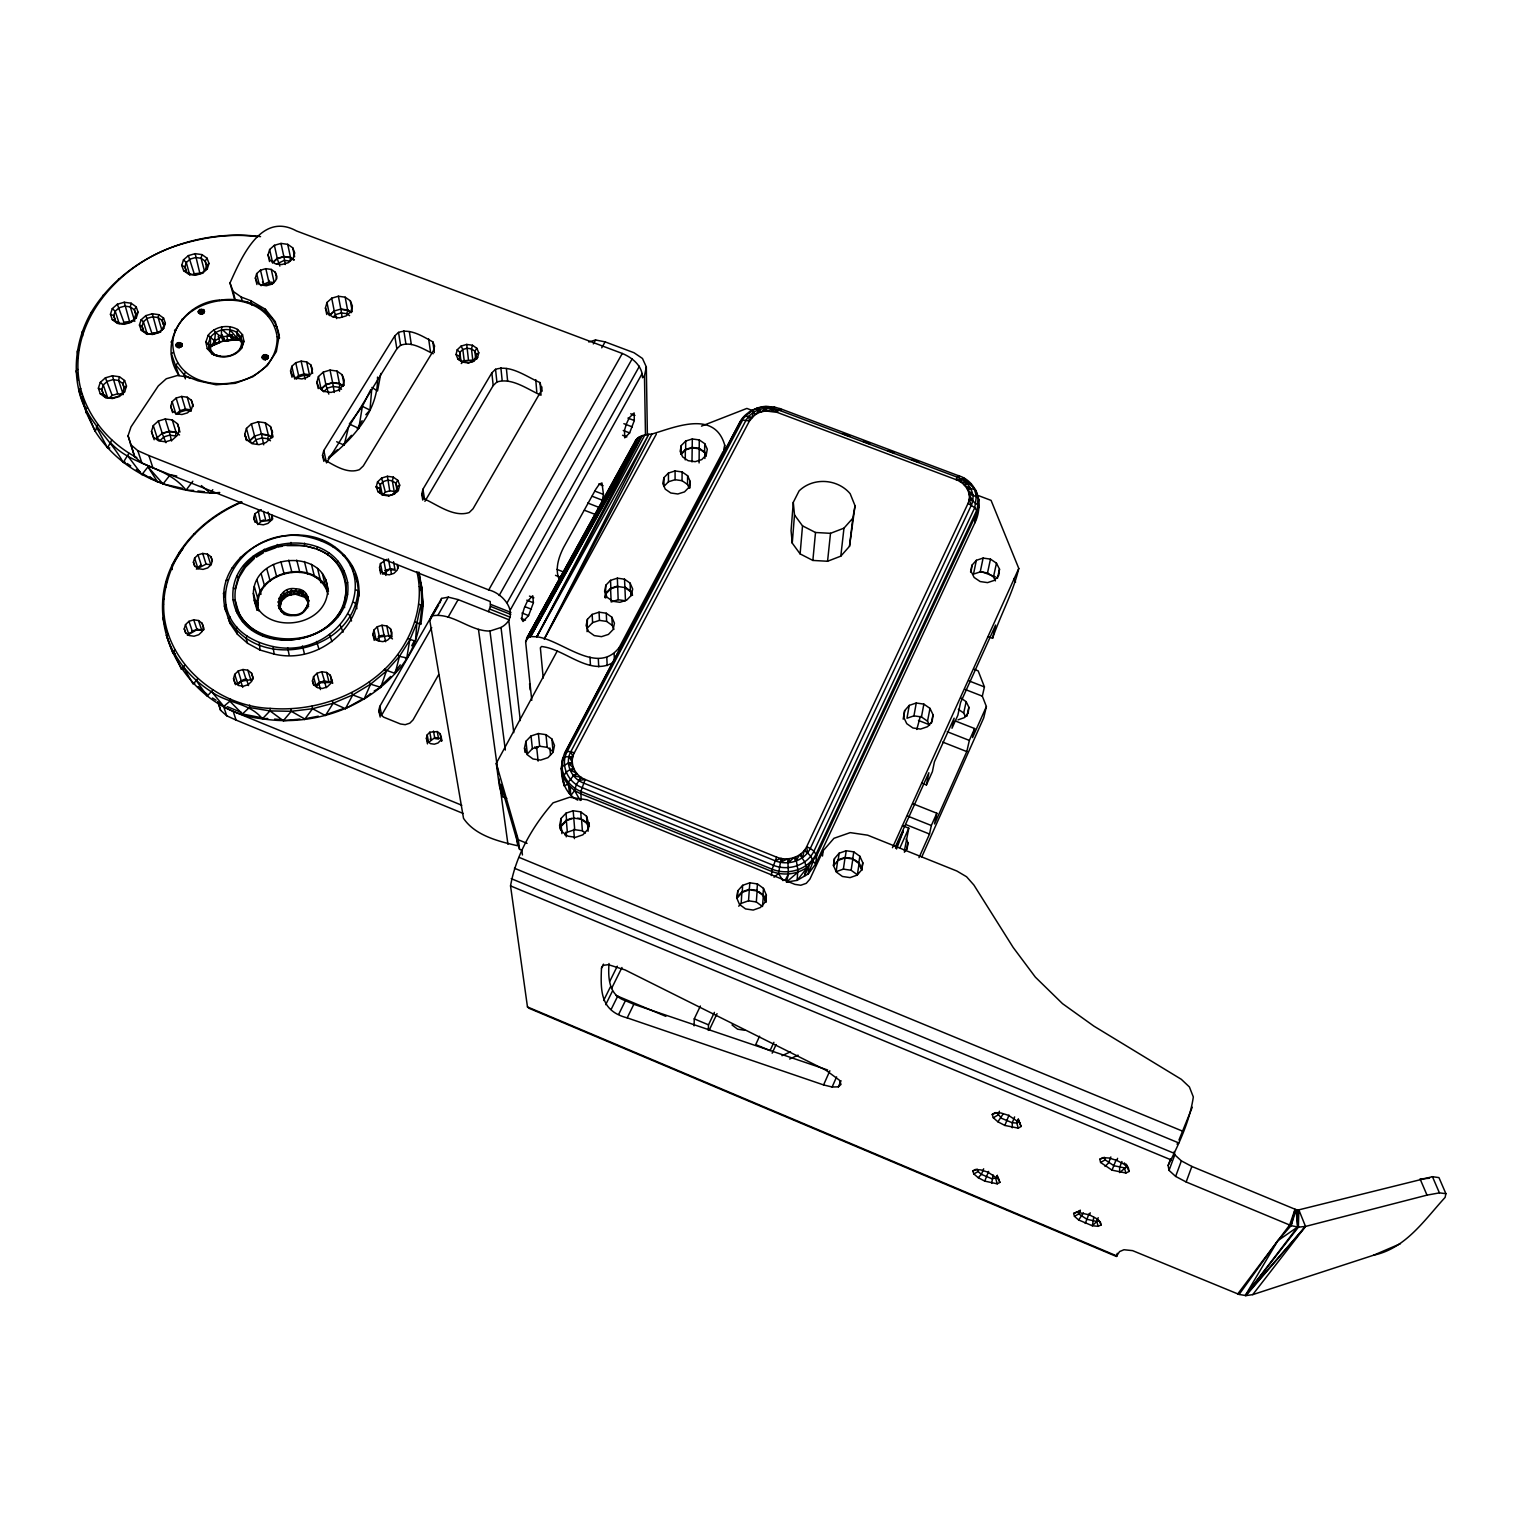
<?xml version="1.0" encoding="UTF-8"?>
<svg xmlns="http://www.w3.org/2000/svg" width="1522" height="1522" viewBox="0 0 1522 1522"><rect width="100%" height="100%" fill="white"/><g stroke="black" fill="none" stroke-linecap="round" stroke-linejoin="round"><path stroke-width="1.5" d="M377.532 377.095C378.693 410.655 352.895 438.793 328.2 458.579M675.083 470.945L668.443 473.038L663.934 477.642L663.992 486.355L668.462 481.77L675.083 479.696L675.083 470.945L682.103 471.953L687.621 475.739L690.151 481.352L690.075 487.877M774.508 408.752C765.49 402.074 745.723 410.636 740.32 421.423L565.023 752.306C558.041 768.23 560.933 791.744 577.789 800.153M681.266 445.546L680.144 451.368L682.655 456.904L688.134 460.69L695.135 461.68L701.756 459.606L706.208 455.04L707.292 449.218L704.762 443.682L699.283 439.934L692.32 438.964L685.718 441.019L681.266 445.546L681.209 454.374L685.661 449.865L692.206 447.81L699.131 448.8L704.591 452.529L706.265 456.2M689.219 488.182L687.525 484.472L682.046 480.686L682.103 471.953M759.649 412.31L765.3 410.921L777.019 412.329L956.025 479.639C965.424 482.816 972.463 493.737 968.068 503.363L806.679 846.708C801.485 857.495 787.407 861.547 776.639 857.152L585.152 779.492C574.84 775.668 568.828 762.826 574.327 752.819L749.49 420.89L755.007 414.745L759.649 412.31L759.668 409.399L758.203 407.858L749.566 411.663L749.071 413.299M562.094 774.07L562.721 758.146L565.1 756.795L572.919 756.853L570.807 751.716L746.141 420.015C752.401 409.057 767.088 405.803 778.427 409.97L957.3 477.185C968.239 480.952 976.648 493.718 971.436 505L810.294 848.477C804.13 861.129 787.711 865.904 775.04 860.748L583.497 783.012C571.378 778.503 564.396 763.416 570.807 751.716L574.327 752.819M685.261 459.891L685.357 449.504L692.149 447.392L699.34 448.4L705.009 452.281L704.876 458.502M685.661 449.865L685.718 441.019M687.525 484.472L687.621 475.739M172.195 569.57L172.233 564.966C186.179 536.048 212.148 514.056 241.484 501.765M795.702 857.057L797.889 869.899L797.109 880.382L786.474 882.037L788.415 874.104L787.787 858.769L780.425 862.346L778.56 873.495L782.936 880.629M307.634 601.038L308.224 597.005L306.873 597.785L307.844 601.38C306.169 587.587 284.937 587.587 280.2 599.345C274.474 614.869 299.663 620.786 306.207 607.906L309.061 600.543L307.786 601.095L308.433 602.997L304.971 597.328L294.621 593.922L295.744 588.805C275.634 585.095 271.373 617.723 293.194 615.592C310.869 616.981 314.826 588.995 295.744 588.805M691.977 461.927L692.32 438.964M964.663 480.21L963.73 478.174L959.583 481.313M699.093 462.935L699.283 439.934M969.095 493.318L978.456 497.865L978.57 507.511L976.839 512.857L816.648 855.764L797.109 880.382L808.201 873.951L815.64 864.096L974.86 522.826C983.535 505.589 978.304 481.751 958.441 475.625L956.025 479.639L961.904 479.411L959.925 481.561L971.34 483.92M704.591 452.529L704.762 443.682M694.108 1025.847L694.26 1018.865L700.386 1006.004M233.056 599.782C227.33 536.924 335.582 519.478 347.625 582.393C354.835 646.26 243.92 664.125 233.056 599.782L235.206 600.448L239.829 616.315M181.67 548.719L182.925 548.453L172.233 564.966C140.119 630.127 191.981 711.782 262.412 718.803L270.003 710.907L270.06 708.377C207.81 706.151 148.281 645.956 167.249 581.899L167.325 581.48C176.837 544.591 207.772 516.7 241.922 502.146M1252.739 1294.632L1305.515 1226.428L1298.837 1209.857L1296.116 1209.686L1291.113 1225.61L1277.833 1240.696L1245.281 1295.488L1298.399 1227.17L1298.837 1209.857L1432.449 1176.696L1438.956 1177.609L1445.9 1193.686L1445.101 1197.414C1424.307 1220.111 1405.833 1248.325 1373.662 1255.193L1252.739 1294.632L1245.985 1295.602L1239.117 1294.442L1132.615 1250.646L1123.959 1249.733L1119.583 1251.579L1116.349 1256.449L529.18 1008.344L527.468 1006.936L510.536 885.899C515.882 855.288 532.776 825.875 553.076 802.836L569.666 797.243L586.978 799.792L794.922 884.377L800.781 885.252L806.28 883.331L809.913 879.126L823.174 850.684L833.961 838.299L850.208 832.629L867.654 835.178L956.862 871.022L966.584 876.767L973.89 885.024L1013.157 947.426L1035.36 977.143L1062.527 1003.664L1093.918 1026.151L1181.338 1079.326L1189.405 1086.955L1193.324 1096.962C1189.804 1120.953 1178.96 1143.821 1168.116 1165.491L1169.029 1170.38L1175.631 1176.411L1186.152 1181.985L1291.113 1225.61L1298.399 1227.17L1305.515 1226.428L1427.008 1195.131L1439.412 1192.868L1445.9 1193.686M210.588 351.221L210.474 337.275L208.21 335.24C214.944 326.355 227.977 323.958 237.584 329.475L242.531 334.745L243.977 341.404L241.675 348.138C234.959 357.118 221.812 359.553 212.186 353.96L207.258 348.633L205.851 341.955L208.21 335.24M270.06 708.377C311.382 711.744 354.036 698.046 384.381 669.547L384.743 669.223C410.445 644.548 425.494 607.088 416.876 571.644M167.953 633.837L166.45 635.302C174.136 659.121 190.992 679.021 212.072 692.225C227.996 703.468 249.722 702.86 262.412 718.803C310.526 726.355 362.236 709.804 395.13 673.428C421.366 646.508 425.456 607.525 418.835 572.234M241.998 346.864L240.837 336.838L236.481 332.176C227.977 327.268 216.428 329.399 210.474 337.275L208.381 343.23L210.093 351.354M280.733 594.988L282.027 596.32L280.2 607.563L280.923 610.779M722.798 456.2L724.719 445.147C714.655 409.837 675.273 427.149 651.911 434.074C646.127 434.417 639.392 435.216 635.72 440.258L526.707 638.403L525.642 641.923L531.768 700.348M724.491 451.768L724.719 445.147M708.301 1030.394L708.51 1024.839L714.408 1012.358M468.129 362.921L473.723 361.247L477.623 357.537L478.783 352.8L476.881 348.31L472.467 345.247L466.702 344.429L461.109 346.103L457.209 349.794L456.048 354.512L457.913 359.04L462.346 362.103L468.129 362.921L473.723 361.247M136.828 457.589C109.812 443.511 88.657 418.303 80.647 388.776L80.609 388.548C64.989 323.216 119.287 263.382 178.569 245.042L178.835 244.947C204.157 237.128 231.097 233.17 257.503 236.652M257.275 610.094C251.187 572.843 311.744 556.405 327.668 589.452M258.721 610.912C249.798 571.644 317.851 555.91 328.048 594.322M737.809 890.808L737.428 897.771L742.203 892.33L749.357 889.818L756.929 890.941L762.941 895.374L765.775 901.956L766.346 895.012L763.492 888.391L757.442 883.94L749.813 882.817L742.641 885.328L737.809 890.808L736.667 897.79L739.483 904.429L745.552 908.919L753.219 910.061L760.429 907.512L765.224 902.013L766.346 895.012M302.897 595.026L301.984 595.368L299.834 589.604L299.263 594.474L298.426 591.221C300.043 597.176 282.978 591.43 280.847 601.266L287.201 596.015L294.83 593.447M738.722 906.199L741.176 903.383L741.88 891.892L749.281 889.305M742.203 892.33L742.641 885.328M741.176 903.383L748.52 900.815L749.813 882.817M756.929 890.941L757.442 883.94M758.717 891.626L763.397 895.069L762.503 906.522L756.32 901.956L757.157 890.465L751.259 889.59M488.429 611.616L490.407 606.365L490.198 601.494L152.942 467.901L141.907 463.011L134.697 456.79L128.057 435.768L131.006 426.902L158.288 385.922L166.298 378.75L177.294 375.534L188.367 377.095L197.993 380.823L216.105 384.781L235.244 383.316L253.032 376.657L267.32 365.622L276.338 351.601L279.078 336.305L275.254 321.618L265.38 309.251L250.692 300.671L241.199 297.037L233.113 291.33L229.993 282.959C241.446 257.732 260.947 211.292 296.505 230.964L622.289 353.465C632.448 357.689 642.512 365.984 642.531 377.741L644.472 375.858L646.317 366.935L642.474 358.469L633.989 352.724L605.109 341.879L595.578 339.977L588.786 341.993M418.74 604.177L420.738 605.204L416.876 622.936L415.468 641.219L407.858 638.631M793.285 502.336L791.06 530.664L792.258 543.126L800.115 553.894L812.862 560.438L827.568 561.257L840.81 556.139L849.504 546.303L855.041 505.761L850.17 493.718C837.538 478.726 813.243 477.109 799.107 490.883L793.285 502.336L794.503 514.95L792.258 543.126M762.941 895.374L763.492 888.391M365.794 414.726L369.998 410.103L371.672 389.727M516.186 834.075L517.689 845.756C498.588 841.419 475.054 835.559 463.525 818.341L429.794 620.519L431.525 615.972C452.167 611.825 469.309 631.288 489.951 631.04L501.023 627.464C521.133 616.505 505.095 593.865 488.733 589.927L148.871 455.554L137.76 450.645L130.492 444.386M771.369 875.569L772.13 869.214L776.639 857.152M205.851 341.955L210.702 346.883L214.602 340.966L221.318 336.99L229.308 335.886L230.164 326.621M304.609 543.183L304.4 545.675L286.802 545.599M800.115 553.894L802.513 525.851L794.503 514.95M958.803 477.394L958.441 475.625M533.404 602.769L532.738 595.749L527.164 601.628L524.253 608.02L522.293 614.565L521.856 619.511L523.035 621.509L528.572 615.592L533.404 602.769L526.802 600.163M812.862 560.438L815.507 532.491L802.513 525.851M272.971 646.546C348.31 662.451 395.777 556.691 307.615 536.866C232.581 521.171 184.98 626.474 272.971 646.546L274.169 654.099C336.476 668.843 392.771 589.375 334.517 546.702C290.474 514.36 209.427 553.323 225.827 611.273L225.541 607.012M529.561 683.682L530.227 689.98M283.682 592.21L284.31 598.146L280.847 601.266M562.721 758.146L561.333 768.401L563.996 785.618L567.782 784.458L574.612 790.565L580.681 793.78L771.711 871.44C783.069 875.854 796.291 874.541 806.489 867.787L804.777 861.985L799.811 854.641L795.645 861.3L794.142 857.476L788.149 862.822L789.499 858.75M213.879 329.817L215.477 332.481L214.602 340.966L210.474 337.275M277.156 336.819C278.336 394.997 171.035 402.227 172.747 340.776C180.661 290.797 268.994 283.948 277.156 336.819L279.629 337.922M827.568 561.257L830.498 533.328L843.968 528.153L852.815 518.184L855.041 505.761M840.81 556.139L843.968 528.153M601.59 504.143L603.454 494.403L601.951 482.931L599.326 484.186L595.863 489.152L563.635 547.368C558.764 556.995 554.712 568.981 559.183 579.425M849.504 546.303L852.815 518.184M999.497 569.133L998.717 575.43L994.361 580.358L987.569 582.622L980.168 581.556L974.156 577.485L971.15 571.511L971.968 565.214L976.344 560.305L983.117 558.079L990.48 559.126L996.472 563.178L999.497 569.133L997.462 578.284M960.763 697.932L966.166 701.699L968.886 707.254L968.144 713.133L964.168 717.737L957.985 719.849M634.313 420.529L634.122 412.938L629.214 417.789L626.455 423.82L624.496 430.288L624.724 437.822L629.632 432.914L634.313 420.529L627.92 418.093M822.489 856.049L823.174 850.684M574.612 790.565L576.343 784.629L581.138 777.323L573.375 775.725L568.201 782.346L569.475 793.723L570.255 786.684L570.731 795.587L574.612 790.565L580.205 800.458M933.024 714.712L932.149 721.409L927.564 726.679L920.525 729.076L912.896 727.973L906.751 723.673L903.745 717.319L904.658 710.622L909.243 705.39L916.263 703.012L923.854 704.115L929.999 708.396L933.024 714.712L931.369 723.216M906.142 838.85L907.949 842.769L907.112 848.972L904.353 852.225M230.469 698.826L229.86 701.223L242.417 713.97L249.342 707.502L270.003 710.907L291.254 711.307L304.59 718.86M834.456 858.617L833.485 865.733L838.127 860.349L845.167 857.894L852.701 858.998L858.731 863.374L861.661 869.861L862.803 862.765L859.854 856.258L853.785 851.863L846.194 850.741L839.136 853.214L834.456 858.617L833.447 865.504L836.358 872.049L842.446 876.482L850.075 877.604L857.171 875.112L861.832 869.671L862.803 862.765M969.438 498.474L978.323 505.399L974.86 522.826L978.703 499.825L976.059 490.503L963.73 478.174M287.525 595.882L287.354 590.155M253.375 593.39C254.041 551.154 330.293 548.186 327.534 592.952C322.968 631.288 255.125 634.408 253.375 593.39L256.895 605.585M249.342 707.502L249.703 705.028M838.127 860.349L839.136 853.214M843.378 869.119L845.091 857.381L837.785 859.93L836.149 871.649L843.378 869.119L851.121 870.261L857.343 874.77L859.188 863.069L854.47 859.664M845.167 857.894L846.194 850.741M291.482 588.995L291.311 594.455L290.474 591.24L290.778 594.55L288.077 591.925M394.426 569.304L390.507 568.752L382.574 574.136M221.698 326.754L221.318 336.99L215.477 332.481M852.701 858.998L853.785 851.863M851.121 870.261L852.91 858.522L847.031 857.666M858.731 863.374L859.854 856.258M357.194 428.709L358.792 428.367L362.369 406.355L370.797 389.575M405.347 658.113L406.793 657.923L409.722 640.153L416.876 622.936L420.947 623.792L423.116 606.06L421.994 588.519L418.93 572.367M388.529 495.887L394.331 494.098L398.422 490.16L399.696 485.138L397.832 480.362L393.323 477.128L387.387 476.291L381.603 478.06L377.513 481.979L376.219 487.002L378.065 491.777L382.574 495.031L388.529 495.887L394.54 493.908M634.598 444.044L635.72 440.258M903.174 719.145L904.658 710.622M909.243 705.39L906.979 718.232L913.942 715.854L921.457 716.938L927.526 721.2L929.523 725.385M913.942 715.854L916.263 703.012M916.796 729.476L920.334 716.405M380.823 373.461L377.532 390.907L371.863 387.463M921.457 716.938L923.854 704.115M690.151 481.352L689.028 487.249L684.519 491.891L677.842 493.984L670.802 492.995L665.285 489.171L662.774 483.539L663.934 477.642M927.526 721.2L929.999 708.396M904.372 850.988L908.786 828.196L902.47 825.666M906.712 849.029L907.949 842.769M589.147 822.641L587.796 829.471L582.85 834.836L575.62 837.29L568.048 836.187L562.208 831.792L559.639 825.324L561.028 818.513L565.994 813.186L573.185 810.75L580.7 811.854L586.541 816.211L589.394 826.294M922.066 783.24L926.403 784.952L928.858 772.738L895.412 846.765M970.56 572.101L971.968 565.214M604.881 597.575L605.737 593.314L610.569 588.31L617.628 586.046M605.395 597.613L605.851 585.19L610.531 580.358L617.361 578.17L624.534 579.197L630.146 583.154L632.676 589.014L631.44 595.216L626.76 600.068L619.911 602.293L612.7 601.247L607.088 597.252L604.595 591.373L605.851 585.19M560.781 830.365L561.028 818.513M976.344 560.305L973.509 574.098L980.225 571.892L987.512 572.919L993.466 576.933L995.445 580.871M587.416 619.321L586.122 625.599L588.614 631.554L594.265 635.606L601.513 636.653L608.439 634.408L613.157 629.48L614.431 623.202L611.901 617.247L606.27 613.214L599.059 612.186L592.153 614.412L587.416 619.321L587.054 631.649M980.225 571.892L983.117 558.079M919.003 857.647L929.523 834.037L931.331 825.514L936.829 813.243L913.2 803.825M524.5 748.101L525.946 741.309L531.026 735.982L538.369 733.547L545.998 734.669L551.896 739.007L554.484 745.457L553.076 752.268L548.015 757.633L540.652 760.087L532.966 758.964L527.069 754.57L524.5 748.101L524.976 752.306M987.512 572.919L990.48 559.126M936.829 813.243L934.527 823.935L966.793 751.583L969.343 740.415L974.632 728.543L955.455 721.028M756.853 409.741L757.195 408.162L765.737 406.64L774.508 407.192M965.481 716.691L963.692 713.019L966.166 701.699M993.466 576.933L996.472 563.178M966.889 716.272L968.886 707.254M541.908 386.93L540.862 391.496L473.038 508.767L469.195 512.553C453.518 517.67 437.29 504.6 423.573 498.588L421.765 494.022L422.945 489.228L491.834 372.852L495.544 369.294C510.821 364.519 526.574 376.866 540.025 382.574L542.232 391.135M988.178 636.615L992.572 638.308L995.578 625.085L960.572 702.536L957.852 715.245L951.992 728.258L954.123 718.175L934.413 761.818L932.396 771.654L926.403 784.952M974.632 728.543L972.558 737.561L986.389 706.569L982.318 696.144L984.43 686.917L978.17 670.879L973.985 669.242M131.139 303.22L136.2 306.854L138.083 312.219L136.276 317.889L131.234 322.303L124.309 324.3L117.365 323.33L112.286 319.639L110.44 314.255L112.286 308.624L117.346 304.229L124.233 302.25L131.139 303.22L130.283 306.892L134.811 321.389M119.458 376.752L118.602 380.462L122.616 392.543L118.621 396.215L113.008 397.87L105.398 397.546L100.262 393.76L98.378 388.205L100.281 382.364L105.418 377.817L112.438 375.782L119.458 376.752L124.595 380.519L126.497 386.074L124.633 391.915L119.496 396.481L112.457 398.555L105.398 397.546M441.399 736.933L440.6 740.32L438.032 742.983L434.341 744.201L430.517 743.649L427.625 741.461L426.407 738.246L427.206 734.879L429.794 732.215L437.271 731.568L440.162 733.737L442.046 740.681M158.783 314.674L163.577 318.098L165.365 323.159L163.691 328.467L158.992 332.633L152.504 334.498L145.998 333.584L141.204 330.141L139.434 325.061L141.146 319.753L145.846 315.625L152.314 313.76L158.783 314.674L158.117 317.546L161.903 330.217M986.389 706.569L983.726 717.851L921.818 856.81M992.572 638.308C1000.544 614.755 1013.081 592.762 1018.789 568.448L991.069 500.377L976.154 494.745M180.642 342.697L179.063 347.758L175.753 345.361L177.351 342.945L181.86 343.572L181.898 346.217L179.063 347.758M201.988 254.612L207.049 258.188L208.99 263.439L207.277 268.956L202.369 273.275L195.577 275.235L188.709 274.264L183.648 270.669L181.727 265.399L183.458 259.882L188.386 255.601L195.158 253.66L201.988 254.612L201.113 258.264L204.443 270.897M202.94 309.27L201.399 314.255L198.107 311.877L199.686 309.518L204.138 310.146L204.195 312.733L201.399 314.255M1291.113 1225.61L1295.07 1209.248L1191.859 1166.442L1181.376 1160.886L1174.813 1154.837L1174.223 1151.545M351.43 435.33L342.773 445.261L344.143 445.166L348.785 426.141M472.41 361.037L475.378 358.222L476.253 354.607L474.826 351.182L471.459 348.861L467.064 348.234L462.821 349.508L459.853 352.324L459.53 360.391M97.788 424.562L95.22 431.335C121.303 472.809 171.51 493.794 219.32 493.109M380.196 717.071L378.769 710.546L379.796 706.36L438.412 604.234M806.489 867.787L804.415 876.139L808.924 865.466L808.201 873.951L813.205 861.395L810.846 856.22L804.643 850.113M398.212 566.07L397.185 570.16L393.932 573.356L389.29 574.821L384.533 574.136L380.919 571.492L379.435 567.611L380.481 563.54L386.816 559.373M272.343 262.716L277.156 258.417L283.891 256.495L290.721 257.446L289.808 261.099L284.329 260.338L276.395 264.162M266.731 354.778L265.266 359.858L261.898 357.442L263.458 355.026L267.967 355.653L268.062 358.317L265.266 359.858M372.909 634.236L373.974 630.032L377.285 626.76L381.984 625.257L386.797 625.961L390.431 628.662L391.953 632.638L390.907 636.843L387.596 640.134L382.897 641.637L378.065 640.933L374.412 638.232L372.909 634.236L374.222 640.382M267.644 438.736L268.576 435.026L261.48 434.017L254.478 436.129L249.437 440.771L252.329 443.34L256.362 439.611L261.955 437.936L267.644 438.736L270.478 440.79M394.331 494.098L393.095 493.718L396.196 490.712L397.166 486.888L395.758 483.254L392.315 480.8L387.806 480.153L383.392 481.504L380.291 484.491L380.1 492.557M409.722 640.153L399.449 656.382L395.13 673.428L384.381 669.547M331.72 679.25L330.616 683.549L327.23 686.917L322.455 688.439L317.584 687.735L313.913 684.976L312.448 680.905L313.57 676.624L316.976 673.276L321.732 671.754L326.583 672.458L330.236 675.197L332.728 683.264M343.668 603.34C363.054 537.608 256.914 524.12 237.698 579.597C216.6 646.165 325.175 660.282 343.668 603.34L344.638 607.563M259.197 642.588L260.053 650.046L274.169 654.099M349.603 315.644L346.826 313.684L347.777 310.031L340.871 309.061L334.098 311.04L329.285 315.435M341.518 389.252L338.683 387.235L333.071 386.455L327.572 388.091L323.653 391.725L320.838 389.156L325.746 384.609L332.633 382.555L339.653 383.544L339.501 391.249M317.451 546.683L316.823 549.081C344.752 558.422 354.169 593.352 337.865 616.81L336.552 616.905C312.98 647.877 256.019 648.772 238.193 611.483L236.157 611.216M219.149 300.443C243.159 295.61 275.387 308.433 279.078 335.601M322.512 455.249L323.805 450.531L394.769 335.905L398.536 332.405C410.293 328.124 422.736 336.476 432.819 341.841L434.588 346.122L433.447 350.612L363.301 465.941L359.401 469.651C347.339 474.236 334.479 465.409 324.224 459.739L322.512 455.249L323.882 461.413M393.323 477.128L392.315 480.8L394.236 491.435L389.746 490.807L385.37 492.158L382.288 495.126M233.532 678.679L234.711 674.379L238.174 671.031L242.968 669.509L247.82 670.213L251.453 672.971L252.861 677.024L251.682 681.304L248.238 684.672L243.425 686.213L238.554 685.509L234.94 682.75L233.532 678.679L235.472 684.691M316.861 382.269L318.44 376.562L323.273 372.11L330.046 370.093L336.952 371.064L342.146 374.754L344.257 380.177L342.716 385.903L337.903 390.393L331.111 392.41L324.167 391.439L318.954 387.73L316.861 382.269L318.212 388.624M272.419 516.243L271.296 520.258L267.986 523.397L263.344 524.824L258.626 524.139L255.106 521.551L253.736 517.746L254.878 513.732L261.289 509.661M472.467 345.247L471.459 348.861L472.79 360.067L464.21 360.714L461.261 363.53M325.442 308.015L326.983 302.478L331.72 298.179L338.379 296.238L345.171 297.19L350.307 300.766L352.4 306.017L350.878 311.553L346.141 315.891L339.463 317.851L332.633 316.88L327.515 313.285L325.442 308.015L326.754 314.521M290.55 370.854L291.844 366.307L295.725 362.75L301.147 361.152L306.664 361.932L310.792 364.88L312.448 369.199L311.192 373.765L307.311 377.323L301.889 378.94L296.352 378.16L292.205 375.192L290.55 370.854L292.015 377.228M977.657 503.554L978.703 499.825M184.276 628.814L185.494 624.629L188.956 621.337L193.732 619.835L198.526 620.538L202.084 623.24L203.453 627.216L202.255 631.421L198.792 634.712L194.017 636.215L189.185 635.53L185.627 632.81L184.276 628.814L185.703 632.943M246.412 440.505L244.757 434.284L246.45 428.424L251.415 423.858L258.302 421.803L265.285 422.793L270.497 426.56L272.552 432.115L270.897 437.975L265.931 442.579L259.025 444.652L252.005 443.663L246.773 439.858L245.061 435.121M1116.349 1256.449L1117.281 1253.272M193.408 562.17L194.607 558.079L198.012 554.883L202.711 553.437L207.449 554.122L210.968 556.748L212.319 560.629L211.139 564.719L207.734 567.915L203.035 569.38L198.279 568.695L194.759 566.051L193.408 562.17L194.797 566.431M173.223 352.267L171.453 353.998L178.987 375.439C157.337 343.744 183.001 302.65 219.263 300.062M255.373 277.974L256.666 273.599L260.509 270.193L265.836 268.671L271.239 269.413L275.273 272.248L276.871 276.395L275.577 280.771L271.753 284.195L266.426 285.736L261.004 284.975L256.952 282.141L255.373 277.974L256.933 284.557M268.024 254.916L269.641 249.513L274.379 245.308L280.999 243.425L287.715 244.338L292.738 247.858L294.735 252.994L293.175 258.398L288.438 262.64L281.798 264.543L275.044 263.61L270.003 260.072L268.024 254.916L269.527 261.556M175.03 653.566L172.937 653.299L174.764 650.217M252.88 556.367L254.364 558.441L245.327 567.345L238.897 577.713L235.453 588.976L233.323 587.911M170.711 406.317L172.138 401.675L176.133 398.06L181.67 396.443L187.225 397.223L191.334 400.21L192.894 404.605L191.487 409.247L187.472 412.881L181.936 414.517L176.362 413.737L172.252 410.731L170.711 406.317L172.633 412.614M151.477 431.449L153.284 425.589L158.345 421.023L165.289 418.969L172.271 419.958L177.427 423.725L179.387 429.28L177.598 435.14L172.538 439.744L165.575 441.818L158.554 440.828L153.399 437.023L151.477 431.449L154.16 439.763M188.709 274.264C194.569 274.474 201.361 275.349 205.356 269.736L206.707 265.323L208.99 263.439M976.972 512.648L978.57 507.511M145.998 333.584C151.705 333.908 158.326 334.479 162.188 329.037L165.365 323.159M1116.901 1160.468L1109.215 1158.052L1102.955 1157.614L1099.816 1159.231L1100.596 1162.466L1112.03 1170.152L1125.899 1173.024L1129.115 1171.445L1128.411 1168.211L1123.94 1164.178L1116.901 1160.468L1117.567 1158.318M126.497 386.074L124.233 387.901L122.73 392.562L124.633 391.915M117.365 323.33C123.358 323.368 130.302 324.414 134.393 318.612L135.839 314.103L138.083 312.219M1073.657 1213.414L1080.354 1210.637L1073.657 1213.414L1074.456 1216.325L1078.679 1219.997L1092.358 1225.762L1098.161 1226.313L1101.11 1224.982L1100.368 1222.071L1096.125 1218.38L1089.524 1214.898L1090.209 1212.787M374.222 690.931L380.747 687.316L386.303 671.202L399.449 656.382L406.793 657.923M217.094 355.425L212.186 353.96C221.508 358.012 233.646 357.537 240.076 348.69L242.131 342.735L243.977 341.404L242.036 342.298M742.869 418.588L751.164 411.073L755.863 414.307L759.668 409.399L761.057 411.967L766.498 408.162L765.737 406.64M570.807 751.716L567.23 751.411L564.548 753.828L740.32 421.423L745.533 415.848L751.678 417.789L753.561 412.196L755.007 414.745M1186.152 1181.985L1191.859 1166.442M1175.631 1176.411L1181.376 1160.886M1168.116 1165.491L1170.608 1158.813M1169.029 1170.38L1174.813 1154.837M1093.785 1217.277L1092.358 1225.762L1096.772 1221.481L1098.199 1217.695M1121.923 1161.552L1119.64 1167.507L1119.64 1172.549L1126.832 1166.651L1129.115 1171.445M197.537 678.679L196.452 680.791L207.182 696.144L212.928 689.961M439.858 602.997L441.627 598.393L448.305 597.138L458.141 599.592L508.709 619.663L520.315 720.61M1089.105 1213.662L1085.243 1223.441M1110.851 1156.948L1108.568 1162.903L1105.067 1166.461M1116.14 1159.745L1112.03 1170.152M1080.201 1210.123L1078.756 1213.89L1074.456 1216.325M1083.417 1212.92L1078.679 1219.997M260.547 236.633C196.205 228.281 125.223 255.962 90.997 312.714C77.774 336.191 72.676 364.158 78.935 390.564C84.832 419.653 109.603 437.575 123.244 462.46L128.894 453.328M1178.96 1140.035L1192.259 1107.236M1018.237 1128.144L1016.772 1123.027L1018.351 1119.127L1021.129 1126.451L1018.237 1128.144L1004.843 1125.443L1008.991 1115.15M999.897 1182.385L997.119 1175.631L999.897 1182.385L997.233 1183.831L984.734 1181.11L988.615 1171.407M993.143 1174.946L991.697 1183.355M997.367 1175.288L995.864 1179.017L997.233 1183.831M1014.622 1116.901L1012.263 1122.76L1012.282 1127.783M999.421 1111.231L997.823 1115.15L993.295 1117.738L992.23 1114.408L995.046 1112.658L1001 1113.001L1008.515 1115.341L1020.14 1123.122M1002.922 1114.313L997.899 1121.79L993.295 1117.738M983.669 1168.801L981.405 1174.356L978.189 1177.667L973.833 1173.957L972.786 1170.97L975.374 1169.486L980.929 1169.923L987.949 1172.187L998.908 1179.379M242.531 334.745L240.837 336.838L241.998 342.488L236.766 337.865L237.584 329.475M193.732 619.835L197.213 630.184L203.51 630.203L197.556 629.328L187.377 635.264L190.231 632.543M299.434 591.411L301.984 595.368L302.003 592.61L302.802 595.901L303.43 591.335L300.31 591.735M247.021 636.044L246.069 638.251L247.591 643.311L260.053 650.046M270.003 710.907L283.301 720.705L291.254 711.307L312.524 708.719L333.204 703.221L352.743 694.945L364.043 699.169L370.588 684.177L386.303 671.202L384.743 669.223M765.3 410.921L766.498 408.162L766.86 410.921L773.537 408.619L774.184 406.964L780.634 408.885L780.748 410.483M603.473 964.13L601.494 968.106C600.334 992.858 601.19 1011.103 627.197 1017.876L823.573 1084.92L832.115 1087.012L838.356 1086.841L841.038 1080.734M832.115 1087.012L836.605 1076.872M823.573 1084.92L829.87 1070.765M895.545 848.23L903.326 831.031L896.534 849.029M900.016 847.678L908.786 828.196M892.463 847.697L1018.789 568.448M327.763 554.959L328.752 552.771M772.149 1053.186L776.106 1044.549M773.88 1042.304L770.075 1050.599L755.711 1044.587L759.573 1036.216M709.214 1030.185L717.033 1013.652M1177.077 1144.278L1177.857 1142.642M627.197 1017.876L633.837 1004.292L827.645 1070.004M618.731 1014.242L625.409 1000.677C608.933 995.312 607.944 978.323 609.009 963.521M611.083 1009.543L617.78 995.978M609.942 981.024L617.285 966.185M603.625 1000.525L610.379 986.922M611.54 988.52L621.965 967.497M605.699 1004.672L612.434 991.088M185.456 372.224L184.181 374.773L185.38 378.864M109.793 447.963L107.548 447.906L111.772 440.048M656.363 434.093L544.286 638.955L648.81 434.284L536.79 636.767L530.607 636.577L526.707 638.403L636.653 439.192L530.607 636.577L642.208 435.653L536.79 636.767C562.417 640.077 597.271 675.806 619.169 647.573L722.95 451.806M411.758 645.766L413.889 641.656M544.286 638.955L651.911 434.074M785.124 880.325L788.415 874.104M332.386 700.786L333.204 703.221L345.418 708.681L352.743 694.945L370.588 684.177L380.747 687.316M536.79 636.767L644.852 434.911M641.694 435.882L530.607 636.577L637.509 438.222M506.788 798.308L502.45 796.539L499.33 785.675L496.267 763.378L557.185 651.15M530.607 636.577L639.202 437.023M283.301 720.705L299.948 719.088M525.642 641.923L539.378 617M541.661 612.833L548.529 600.372M550.812 596.224L557.68 583.744M559.963 579.597L566.831 567.135M569.114 562.969L575.982 550.507M578.265 546.341L580.567 542.193M582.85 538.046L589.718 525.566M592.001 521.418L598.869 508.957L526.707 638.403M601.152 504.79L615.649 478.46M617.875 474.426L632.372 448.096M510.536 609.542L642.151 373.556M507.149 602.731L639.411 366.231M499.159 595.521L632.144 358.869M438.602 674.722L413.071 719.887L409.818 723.178L405.213 724.681L400.476 723.996L383.81 717.223L380.234 714.522L378.769 710.546M488.733 589.927L622.289 353.465M448.058 617.266L458.141 599.592M601.742 347.796L605.109 341.879M431.525 615.972L441.627 598.393M429.794 620.519L438.736 604.957M438.203 614.774L448.305 597.138M593.333 343.915L595.578 339.977M431.753 627.654L381.699 715.074L379.796 706.36M424.904 501.347L493.204 385.542L496.895 382.003C512.039 377.247 527.677 389.537 541.033 395.225L540.025 382.574M777.019 412.329L779.816 408.524L958.936 475.872M210.055 346.331L223.658 340.871L238.973 339.501M601.494 968.106L603.169 965.328L608.42 964.682L625.066 969.914L825.894 1070.213L839.497 1080.259L841 1084.425L838.356 1086.841M358.431 426.712L362.103 420.719M433.256 353.732C423.42 349.318 411.758 340.947 400.59 345.323L396.861 348.785L326.507 462.878L323.805 450.531M237.09 627.235L235.853 629.195L237.432 634.274L247.591 643.311M311.991 706.227L312.524 708.719L325.385 715.568L333.204 703.221M136.2 306.854L134.336 309.803L136.276 316.005M163.577 318.098L162.093 320.4L163.349 324.624M124.595 380.519L122.711 383.468L124.043 387.501M207.049 258.188L205.166 261.137L206.821 267.434M181.86 343.572L179.596 347.054L177.427 347.53M204.138 310.146L201.893 313.608L199.782 314.027M173.375 651.911L181.422 669.242L184.714 665.304M267.967 355.653L265.646 359.135L263.61 359.611M302.726 592.99L305.675 598.146L306.303 593.865M336.571 562.988L337.884 561.066M336.552 616.905L344.333 605.927L342.811 606.384M739.635 423.268L741.785 420.148M782.917 858.788L780.425 862.346L781.262 858.37L775.04 860.748M201.342 485.575L210.302 493.223L212.776 489.684M476.881 348.31L474.826 351.182L475.606 357.917M397.832 480.362L395.758 483.254L397.261 491.758M1239.117 1294.442L1277.833 1240.696L1297.638 1226.998L1296.953 1209.743L1298.399 1227.17M177.56 363.016L175.962 365.204L184.181 374.773L189.85 378.407M304.495 719.602L312.524 708.719M395.13 671.678L400.248 664.886M1237.728 1293.947L1289.648 1225.001L1295.07 1209.248L1296.116 1209.686L1297.638 1226.998L1245.281 1295.488L1305.515 1226.428L1245.985 1295.602M110.478 442.579C131.273 466.303 166.906 465.542 186.045 490.198L192.818 481.237M127.848 456.029L141.907 474.579L147.957 466.874L163.025 483.92L182.545 488.372M85.727 409.361L95.22 431.335L86.564 413.204L85.727 409.361L87.344 407.306M163.025 483.92L170.274 474.75L176.78 476.025M80.609 388.548L78.935 390.564L86.564 413.204L82.283 396.177M237.432 634.274L230.05 623.411L228.452 618.293L229.898 616.619M736.895 897.561L741.88 891.892M179.044 552.676L182.925 548.453M564.814 834.912L567.345 832.192L574.707 829.68L582.393 830.803L585.38 833.048M571.872 818.246L566.298 820.13L561.18 825.628L561.903 833.637M561.694 825.837L566.622 820.529L573.775 818.113L581.252 819.217L587.054 823.535L588.786 827.816M581.461 777.609L578.74 780.501L585.152 779.492L580.852 791.478L581.157 800.287M342.773 572.729L344.295 571.13M551.896 739.007L553.076 751.659L547.216 747.34L539.663 746.237L532.396 748.653L527.373 753.942L525.946 741.309M80.647 388.776L78.935 390.564L81.75 394.046M771.312 410.94L773.537 408.619L772.815 411.301L778.427 409.97M587.911 627.502L592.61 622.612L599.478 620.386L606.65 621.414L612.244 625.428L613.918 629.385M606.232 593.504L610.893 588.691L617.685 586.503L624.819 587.53L630.374 591.468L632.049 595.368M680.734 454.203L685.357 449.504M262.412 718.803L267.739 718.479M315.796 685.547L318.593 682.769L329.113 682.503L326.583 672.458M237.622 683.34L244.433 679.288M237.851 683.473L244.49 679.535M252.443 679.535L241.37 681.114L237.927 684.443L234.711 674.379M379.701 687.05L390.716 676.415M210.302 493.223L219.758 492.481M197.784 567.801L200.6 565.157M196.376 569.133L206.079 564.129L210.797 564.795L207.449 554.122M342.945 386.246L339.501 383.81L332.652 382.84L325.936 384.838L321.142 389.271L318.44 376.562M296.029 377.894L298.597 375.534L303.962 373.955L309.442 374.716L306.664 361.932M296.314 379.168L298.883 376.809L304.248 375.211L309.708 375.991M333.318 316.842L335.886 314.502L341.309 312.923L346.826 313.684M187.225 397.223L190.935 409.856L185.437 409.076L179.957 410.693L175.981 414.288L172.138 401.675M177.674 414.345L180.338 411.948L185.798 410.331L191.315 411.111M162.131 433.313L156.994 437.975L159.981 440.543L164.091 436.814L169.722 435.121L175.411 435.939L176.305 432.229L169.208 431.221L162.131 433.313L165.955 442.712M261.042 285.679L268.861 281.893L274.226 282.635L271.239 269.413M109.451 397.832L112.171 395.416L117.727 393.779L123.301 394.559M293.898 260.015L290.569 257.694L283.891 256.761L277.327 258.645L272.628 262.83L269.641 249.513M77.831 369.466L76.1 370.968L78.364 380.196M225.77 604.786L224.229 606.117L230.05 623.411M786.474 882.037L797.985 872.144M212.072 692.225L223.829 706.341L229.86 701.223M328.809 457L337.542 449.675M774.032 877.205L778.56 873.495M183.458 667.207L192.933 683.663L196.452 680.791M204.614 311.401L201.893 313.608L198.564 313.151M182.317 344.866L179.596 347.054L176.21 346.635M164.414 616.619L162.873 617.837L166.64 632.182M213.689 339.748L214.754 343.991L208.875 347.263L219.91 342.545L218.217 336.21M268.462 356.947L265.646 359.135L262.393 358.735M237.032 612.871L238.593 611.654M345.989 583.63L347.625 582.393M420.338 589.718L421.994 588.519L419.254 577.941M538.312 746.769L535.934 748.52L534.812 746.883M78.954 349.889L77.242 351.125L78.326 358.089M478.783 352.8L476.253 354.607L476.786 359.097M370.55 693.537L364.043 699.169M170.94 342.05L172.747 340.776M280.2 607.563L279.002 608.4L280.257 607.849L279.344 602.636L277.765 601.932M256.704 606.384L257.884 605.566M399.696 485.138L397.166 486.888L397.927 491.13M242.417 713.97L263.173 718.061M164.205 599.002L162.683 599.972L163.463 604.653M256.21 557.28L263.61 552.657M224.933 592.324L223.354 593.295L224.419 596.757M1018.218 1119.203L1018.96 1121.733L1016.772 1123.027L1012.263 1122.76L1001.324 1118.213L997.043 1112.601L992.23 1114.408M83.9 330.578L82.264 331.53L82.588 336.172M973.833 1173.957L978.094 1171.54L981.405 1174.356L991.659 1178.656L997.88 1177.914M186.045 490.198L193.598 490.407M1100.596 1162.466L1105.181 1159.859L1113.876 1165.7L1124.397 1167.869L1125.899 1173.024M543.221 678.07L540.367 647.782L541.623 646.47L545.028 647.059C567.173 651.264 591.735 676.871 614.469 661.67M258.188 600.106L257.028 600.714L257.96 603.968M390.184 635.549L379.435 637.033L376.143 640.305L373.974 630.032M346.008 595.064L347.644 594.227M361.209 699.759L345.418 708.681M211.539 345.608L214.754 343.991M166.202 586.864L165.841 582.203L167.325 581.48M174.478 330.217L176.114 329.418M210.207 346.312L219.682 341.86L215.991 343.458M263.002 636.329L264.162 635.777M90.997 312.714L92.5 312.01M220.595 356.395L212.186 353.96M1078.166 1211.683L1078.756 1213.89L1086.936 1219.293L1096.772 1221.481L1098.998 1220.435L1101.11 1224.982M781.985 1055.697L790.527 1051.797M789.633 1059.008L798.099 1055.146M577.199 774.051L573.375 775.725L576.629 773.233L569.799 769.771L566.051 772.225L563.235 776.848L563.996 785.618M1373.662 1255.193L1400.43 1243.702M225.865 580.491L227.368 579.844M223.829 706.341L225.161 705.789M321.104 540.671L322.188 540.234M205.356 269.736L207.277 268.956M134.393 318.612L136.276 317.889M382.574 495.031L388.681 495.069M701.471 426.141L746.864 408.429L753.504 410.921M1099.816 1159.231L1104.591 1157.386L1105.181 1159.859M972.786 1170.97L977.314 1169.257L978.094 1171.54M204.195 312.733L201.893 313.608L198.107 311.877M162.188 329.037L163.691 328.467M254.878 513.732L257.846 524.595L261.137 521.494L271.829 520.201L267.948 519.649M258.512 595.14L259.634 594.722M275.882 547.692L265.456 551.516L264.352 549.214M181.898 346.217L179.596 347.054L175.753 345.361M103.173 295.116L104.523 294.64M240.076 348.69L241.675 348.138M327.363 714.122L342.697 708.852M268.062 358.317L265.646 359.135L261.898 357.442M624.534 579.197L625.485 600.79L618.16 599.725L611.159 601.989L610.569 588.31M320.571 682.141L324.509 680.867L321.732 671.754M330.388 681.97L324.509 681.133L318.764 682.978L320.476 689.599M280.2 599.345L280.505 604.386L279.363 604.748L281.874 601.057L278.697 598.317M382.269 635.321L378.407 636.557L379.435 637.033L377.285 626.76M382.326 635.549L378.559 636.748L379.492 641.276M308.719 604.196L303.772 610.836M197.556 629.328L191.658 631.192L192.476 631.668L188.956 621.337M390.507 568.752L384.781 570.541L385.808 570.959L383.734 560.343M264.086 519.953L260.262 521.133L258.207 510.612M475.378 358.222L477.623 357.537M179.539 434.988L176.133 432.476L169.208 431.506L162.321 433.561L158.345 421.023M160.742 332.081L151.839 333.128L145.846 315.625M462.346 362.103L468.148 362.312M132.985 321.123L123.872 322.188L117.346 304.229M272.723 283.701L263.877 284.728L262.469 282.027M203.206 272.742L194.226 273.789L188.386 255.601M181.727 319.392L183.097 319.03M222.992 336.571L224.134 340.776L227.919 340.567L231.705 339.577L230.526 334.973M396.196 490.712L398.422 490.16M246.811 302.459L248.029 302.155M963.807 484.453L967.231 483.635L964.415 485.176L970.998 488.904L974.232 489.133L976.439 495.925L974.746 507.682L813.966 851.121C806.869 865.733 787.92 871.25 773.328 865.295L581.842 787.521C567.858 782.308 559.811 764.9 567.23 751.411L742.622 420.091L749.49 420.89L748.672 416.343L751.392 418.055M231.61 568.315L232.942 568.01M118.469 279.173L119.591 278.906M251.568 630.032L253.109 629.708M165.841 582.203L167.249 581.899M261.137 589.813L262.145 589.604M316.595 578.094L317.66 577.865M141.907 474.579L143.639 474.236L152.333 479.43L149.727 476.919L157.546 481.865L162.131 482.912M221.774 341.442L232.219 339.33L240.457 339.539L232.105 339.501L230.964 335.335M306.873 718.403L318.307 716.196M333.109 546.988L334.517 546.702M221.927 334.574L223.658 340.871L240.647 339.653M231.896 334.878L233.075 339.482L240.457 339.539L224.134 340.776L222.973 336.172L224.343 340.757L231.705 339.577M282.388 546.265L277.974 546.931L277.308 544.476M281.779 611.825L282.997 611.673L284.519 614.546M192.933 683.663L194.721 683.454M234.559 353.732L235.092 353.523M123.244 462.46L125.261 462.288M320.99 581.727L322.226 581.651M1429.519 1178.256L1420.064 1178.922L1427.008 1195.131M193.884 533.842L194.968 533.784M574.079 769.542L569.799 769.771L573.642 768.172L568.296 763.131L561.865 766.593C562.836 777.723 570.674 787.235 580.852 791.478L772.13 869.214C787.958 875.683 808.505 869.69 816.192 853.842L976.61 510.631L974.746 507.682L968.068 503.363M258.721 307.901L260.433 307.825M283.358 598.184L282.027 596.32M242.436 621.49L244.281 621.433M343.021 555.511L344.714 555.454M192.153 310.355L193.104 310.336M240.248 557.375L241.37 557.375M181.422 669.242L183.382 669.242M815.507 532.491L830.498 533.328M324.528 586.027L325.898 586.122M378.065 491.777L384.153 494.422M279.363 608.952L280.79 609.047L281.17 611.178M305.351 595.292L307.178 599.934L308.566 600.029M201.418 273.199L202.369 273.275M274.588 719.088L283.739 719.925M1076.53 1212.045L1089.524 1214.898M100.262 393.76L103.249 394.046L107.377 397.071M268.195 315.834L270.288 316.081M967.06 488.448L970.998 488.904L967.573 489.665L972.919 494.802L969.172 494.65L972.786 500.814L969.076 499.749L971.436 505M197.936 490.959L204.462 491.777M141.204 330.141L147.463 333.299M350.345 565.823L352.248 566.07L353.37 571.302M112.286 319.639L119.287 322.968M457.913 359.04L463.753 361.703M351.03 312.638L347.625 310.279L340.89 309.327L338.379 296.238M675.083 479.696L682.046 480.686M271.867 437.784L268.424 435.292L261.499 434.303L258.302 421.803M203.035 313.779L198.507 310.545M439.858 738.284L434.911 737.561L428.614 742.375L427.206 734.879M577.618 818.17L581.499 818.741L582.393 830.803M748.52 900.815L756.32 901.956M744.753 1030.261L737.637 1029.195L732.006 1024.934M183.648 270.669L190.497 273.979M327.059 590.859L328.543 591.126M266.902 359.382L262.298 356.091M180.718 347.282L176.172 344.01M207.258 348.633L209.636 349.128L213.993 353.846M327.591 626.037L328.6 626.246M572.348 764.063L568.296 763.131L572.367 762.56L568.981 756.377L572.424 758.279M277.993 605.566L280.257 607.849M274.493 325.708L276.852 326.355M306.474 546.246L314.75 548.51M354.721 577.466L356.738 578.018L359.078 595.92M420.738 605.204L423.116 606.06L421.271 587.435L419.273 586.636M843.055 433.903L849.733 436.414M863.088 441.418L869.766 443.929M887.573 450.626L894.251 453.137M912.058 459.834L918.736 462.346M630.698 413.794L634.959 415.411M623.849 423.687L632.353 426.921M623.24 430.479L629.632 432.914M982.147 571.834L995.35 576.857M622.574 435.273L626.836 436.909M598.774 484.034L603.054 485.689M594.931 491.13L603.454 494.403M592.134 496.248L602.75 500.358M587.72 503.021L600.448 507.948M584.429 510.25L595.026 514.36M969.134 680.962L984.43 686.917M964.948 689.371L982.318 696.144M556.9 569.361L563.33 571.892M555.511 575.354L561.941 577.865M918.47 720.439L929.542 724.776M947.217 731.721L969.343 740.415M942.689 742.089L966.793 751.583M529.466 596.091L533.88 597.823M524.881 606.65L531.463 609.257M521.989 612.986L528.572 615.592M490.56 604.348L510.859 612.396M490.407 606.365L510.688 614.412M521.095 618.332L525.49 620.082M489.627 609.028L509.889 617.076M907.493 816.001L931.331 825.514M905.856 824.563L929.523 834.037M227.197 706.627L241.427 712.467M463.164 813.471L236.062 720.077L226.74 715.797L220.595 710.298L217.627 701.547L223.81 707.064L233.208 711.383L461.775 805.252M496.267 763.378L518.317 839.783L527.05 843.378M502.45 796.539L500.795 784.325L519.554 849.333L521.837 850.284L522.427 854.964M519.268 857.438L1183.279 1131.436M514.417 868.225L1178.808 1142.946M511.221 878.651L1174.394 1153.391M510.536 885.899L1171.255 1159.954M98.378 388.205L101.765 389.613L103.838 395.625M694.26 1018.865L708.51 1024.839M615.972 995.445L665.856 1016.354M376.219 487.002L379.301 488.315L380.709 491.948M527.468 1006.936L1117.072 1256.05M625.409 1000.677L633.837 1004.292M139.434 325.061L142.003 326.203L143.487 330.426L142.003 326.203L143.41 321.789L147.33 318.326L152.714 316.785L158.117 317.546L162.093 320.4L163.596 324.605M110.44 314.255L113.75 315.72L115.234 320.039M355.901 589.832L357.955 590.745C354.036 652.5 257.408 672.667 228.452 618.293M358.792 428.367L349.299 424.029L362.369 406.355L369.998 410.103M336.666 441.741L344.143 445.166M181.727 265.399L184.923 266.902L186.464 271.106M456.048 354.512L458.959 355.92L460.386 359.363M376.276 486.774L379.301 488.315M978.189 1177.667L984.734 1181.11M997.899 1121.79L1004.843 1125.443M430.098 739.14L431.183 739.73L429.794 732.215M212.414 697.97L216.067 700.215M353.789 602.332L355.806 603.587L356.928 608.724M127.087 463.487L130.759 465.884M136.276 469.461L139.948 471.839M414.916 621.661L416.876 622.936M958.327 709.29L963.692 713.019M290.721 257.446L294.127 259.824M347.777 310.031L351.259 312.467M339.653 383.544L343.192 386.055M625.047 587.112L630.812 591.202L632.562 595.254M236.899 576.286L238.897 577.713M232.219 339.33L231.382 335.259L232.428 339.463M268.576 435.026L272.115 437.594M392.486 638.936L388.871 636.253L386.797 625.961M583.002 819.863L587.53 823.25L588.082 831.259M166.45 635.302L172.937 653.299M348.5 614.317L350.364 615.915L351.506 621.033M100.281 382.364L103.268 384.952L107.415 397.014M198.241 686.517L207.011 694.203M112.286 308.624L115.215 311.211L119.211 323.615M222.421 329.76L229.308 335.886L236.766 337.865L229.898 329.646M141.146 319.753L143.41 321.789L147.311 334.44M377.513 481.979L380.291 484.491L381.889 492.995M284.728 593.789L287.201 596.015M183.458 259.882L186.312 262.488L189.755 275.101M457.209 349.794L459.853 352.324L460.976 361.285M243.558 565.575L245.327 567.345M397.718 654.631L399.449 656.382M291.824 590.859L294.621 593.922M813.205 861.395L815.64 864.096L816.648 855.764L813.966 851.121L810.294 848.477L806.679 846.708L807.592 852.891L804.339 850.437L802.322 857.894L800.724 854.089M340.243 625.2L343.078 632.201M1124.282 1162.903L1128.411 1168.211L1126.299 1164.197M295.725 590.688L298.464 594.208M279.344 602.636L280.505 604.386M421.271 587.435L421.994 588.519M147.957 466.874L157.546 481.865M308.662 606.308L307.558 604.557L307.729 607.906M369.256 682.027L370.588 684.177M329.437 634.408L332.005 641.637M567.782 784.458L563.235 776.848L561.333 768.401M105.418 377.817L112.171 395.416M177.351 342.945L179.596 347.054L178.987 342.469M254.478 436.129L257.541 444.196M199.686 309.518L201.893 313.608L201.304 309.042M236.481 332.176L241.998 342.488M96.324 426.864L107.548 447.906M263.458 355.026L265.646 359.135L265.094 354.55M325.746 384.609L328.828 394.103M277.156 258.417L279.877 266.084M381.603 478.06L385.37 492.158M334.098 311.04L336.685 318.612M461.109 346.103L462.821 349.508L464.21 360.714M351.639 692.643L352.743 694.945M1018.96 1121.733L1021.129 1126.451M211.425 353.085L208.381 343.23M859.188 863.069L862.232 869.804M763.397 895.069L766.346 901.899M1432.449 1176.696L1439.412 1192.868M316.614 641.447L318.878 648.867M1014.071 578.455L1015.574 582.165M354.131 573.299L357.86 583.23M234.845 300.291L229.993 282.959M206.707 265.323L205.166 261.137L201.113 258.264L195.653 257.522L190.231 259.063L186.312 262.488L184.923 266.902L186.065 271.106M244.757 434.284L246.773 439.858M135.839 314.103L134.336 309.803L130.283 306.892L124.766 306.112L119.249 307.691L115.215 311.211L113.75 315.72L115.748 321.922M185.494 624.629L189.032 634.94M124.233 387.901L122.711 383.468L118.602 380.462L112.989 379.663L107.377 381.299L103.268 384.952L101.765 389.613L103.249 394.046M128.057 435.768L134.697 456.79M137.76 450.645L141.907 463.011M223.81 707.064L226.74 715.797M117.727 393.779L112.438 375.782M198.526 620.538L201.969 630.888M202.084 623.24L204.138 629.423M148.871 455.554L152.942 467.901M233.208 711.383L236.062 720.077M153.284 425.589L157.299 438.089M194.607 558.079L198.05 568.733M198.012 554.883L201.418 565.556M129.332 320.609L124.233 302.25M202.711 553.437L206.079 564.129M238.174 671.031L241.37 681.114M240.628 680.772L242.74 687.392M165.289 418.969L169.208 431.506M246.431 678.907L248.505 685.566M171.567 441.038L169.208 431.221M242.968 669.509L246.126 679.592M210.968 556.748L212.3 561.009M172.271 419.958L176.133 432.476M247.82 670.213L250.94 680.296M251.453 672.971L253.299 679.002M177.427 423.725L179.976 432.058M157.166 331.587L152.314 313.76M176.133 398.06L179.957 410.693M181.67 396.443L185.437 409.076M191.334 400.21L193.18 406.526M254.155 600.163L257.104 610.303M1096.772 1221.481L1098.161 1226.313M279.553 605.946L280.467 609.181M254.326 586.522L257.846 598.755M218.426 702.726L220.595 710.298M256.971 579.92L261.042 594.246M214.602 339.33L215.782 343.515L214.697 339.33M214.145 339.501L215.306 343.687L214.221 339.482M261.194 573.87L264.638 586.179M289.199 655.259L287.639 647.687M253.736 517.746L254.935 522.084M266.75 568.638L270.136 580.985M273.408 564.491L276.738 576.857M231.763 335.259L232.885 339.463L231.744 334.859M199.591 272.248L195.158 253.66M263.42 511.373L265.741 520.067M304.362 653.49L302.44 645.956M246.45 428.424L249.741 440.904L254.65 436.357L251.415 423.858M221.793 336.476L223.011 341.08L221.47 334.726M268.1 512.039L270.402 520.752M312.448 680.905L313.513 684.919M280.866 561.618L284.138 573.984M226.816 336.343L227.919 340.567M271.601 514.607L272.742 518.964M313.57 676.624L316.195 686.65L319.582 683.321L316.976 673.276M288.742 560.115L291.958 572.5M263.725 444.805L261.48 434.017M231.04 335.297L232.105 339.501M324.509 681.133L326.203 687.754M296.733 560.077L299.853 572.462M222.593 336.647L223.658 340.871M233.113 291.33L235.301 300.081M265.285 422.793L268.424 435.292M270.497 426.56L273.085 436.966M330.236 675.197L332.253 683.226M241.199 297.037L242.283 301.413M304.419 561.485L307.482 573.87M240.837 336.838L242.797 344.771M311.458 564.301L314.483 576.648M250.692 300.671L251.739 305.028M317.546 568.372L321.009 582.755M322.398 573.528L325.822 587.873M325.765 579.54L328.181 589.756M265.38 309.251L266.407 313.608M256.666 273.599L259.254 284.614M260.509 270.193L263.572 283.415M265.836 268.671L268.861 281.893M291.844 366.307L294.754 379.073M295.725 362.75L298.597 375.534M275.273 272.248L276.757 278.849M301.147 361.152L303.962 373.955M304.248 375.211L305.161 379.339M274.379 245.308L277.327 258.645M280.999 243.425L283.891 256.761M285.242 264.543L283.891 256.495M310.792 364.88L312.638 373.385M287.715 244.338L290.569 257.694M292.738 247.858L294.621 256.723M323.273 372.11L325.936 384.838M334.307 392.467L332.633 382.555M381.984 625.257L384.096 635.549M330.046 370.093L332.652 382.84M384.229 634.94L385.618 641.732M336.952 371.064L339.501 383.81M385.827 575.43L385.77 570.484L386.169 574.327M342.146 374.754L344.257 385.351M326.983 302.478L329.589 315.549L334.288 311.249L331.72 298.179M379.853 569.742L380.709 573.965M390.431 628.662L392.086 636.881M380.481 563.54L382.155 572.025M390.526 569L391.42 573.661M342.089 317.033L340.871 309.061M388.357 558.897L390.393 569.513L395.111 570.198L393.513 561.694M345.171 297.19L347.625 310.279M426.407 738.246L427.473 743.878M397.109 564.32L397.889 568.562M350.307 300.766L352.324 311.649M389.746 490.807L387.387 476.291M433.485 731.017L434.835 738.531L438.621 739.083L437.271 731.568M440.162 733.737L441.494 741.233M421.765 494.022L422.736 500.072M394.769 335.905L396.861 348.785M398.536 332.405L400.59 345.323M422.945 489.228L424.581 499.33M403.863 330.826L405.879 343.744M409.342 331.587L411.32 344.505M428.652 338.93L430.479 351.81M306.873 597.785L307.178 599.934M432.819 341.841L434.341 352.552M478.46 629.385L498.322 774.222M498.969 778.903L507.948 844.31M518.317 839.783L519.554 849.333M489.951 631.04L505.323 750.061M501.023 627.464L513.77 732.672M468.415 359.458L466.702 344.429M268.804 280.2L269.166 283.206M491.834 372.852L493.204 385.542M531.026 735.982L532.396 748.653M495.544 369.294L496.895 382.003M536.657 747.093L538.122 761.114M500.871 367.696L502.165 380.424M538.369 733.547L539.663 746.237M506.388 368.476L507.644 381.185M545.998 734.669L547.216 747.34M549.842 747.949L550.507 754.931M559.639 825.324L559.982 828.976M291.025 708.776L291.254 711.307M290.987 542.422L291.216 544.952M565.842 832.192L566.26 836.834M565.994 813.186L566.622 820.529M566.298 820.13L567.345 832.192M535.763 379.625L536.79 392.276M573.185 810.75L574.707 829.68M573.68 829.376L574.422 838.622M580.7 811.854L581.252 819.217M586.541 816.211L587.054 823.535M589.965 657.104L590.46 665.133M592.153 614.412L592.61 622.612M598.317 658.798L598.736 666.826M599.059 612.186L599.478 620.386M606.802 657.58L607.183 665.609M605.737 593.314L605.946 597.861M606.27 613.214L606.65 621.414M614.127 653.642L614.374 659.654M610.531 580.358L610.893 588.691M611.901 617.247L612.244 625.428M617.361 578.17L618.16 599.725M619.169 647.573L619.34 651.606M630.812 591.202L630.945 595.768M630.146 583.154L630.374 591.468M646.317 366.935L647.402 435.882M644.472 375.858L645.48 435.083M668.443 473.038L668.462 481.77M419.349 624.058L420.947 623.792L419.349 624.058"/></g></svg>
